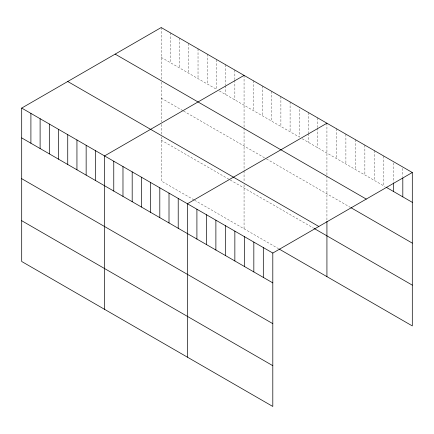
<?xml version="1.0" encoding="UTF-8"?>
<svg xmlns="http://www.w3.org/2000/svg" width="434" height="434" viewBox="0 0 434 434"><rect width="100%" height="100%" fill="white"/><g stroke="black" fill="none" stroke-linecap="round" stroke-linejoin="round"><path stroke-width="0.33" stroke-dasharray="2.17 1.63" d="M161.198 57.369L216.441 89.263L216.441 59.431M219.322 90.923L299.303 137.101L299.303 107.274M302.183 138.766L384.958 186.555M161.198 98.149L183.067 110.773M183.642 111.109L265.928 158.616M266.503 158.947L350.363 207.36M161.198 140.166L229.678 179.703M230.253 180.034L313.69 228.208M193.998 199.89L161.198 180.951L161.198 136.884M194.573 200.22L278.59 248.725M402.812 168.392L402.812 176.524M393.329 162.913L393.329 182.573M383.84 156.083L383.84 185.909M374.358 150.603L374.358 180.436M364.869 145.13L364.869 174.956M355.386 139.65L355.386 169.482M345.898 134.171L345.898 164.003M336.41 128.697L336.41 158.529M326.927 123.218L326.927 175.352M326.927 175.992L326.927 220.749M317.721 117.907L317.721 127.395M317.721 128.073L317.721 147.734M308.514 112.59L308.514 132.929M308.514 133.607L308.514 142.417M290.096 101.957L290.096 131.79M280.89 96.641L280.89 126.473M271.684 91.324L271.684 121.157M262.478 86.013L262.478 115.84M253.272 80.697L253.272 110.524M244.065 75.38L244.065 127.515M244.065 128.149L244.065 170.285M244.065 170.942L244.065 181.445M244.065 184.727L244.065 228.789M234.854 70.064L234.854 79.558M234.854 80.236L234.854 99.896M225.647 64.747L225.647 85.086M225.647 85.764L225.647 94.579M207.235 54.12L207.235 83.946M198.029 48.803L198.029 78.63M188.823 43.487L188.823 73.313M179.616 38.17L179.616 68.002M170.405 32.854L170.405 62.686M161.198 27.537L161.198 79.672M161.198 82.221L161.198 121.786M161.198 124.412L161.198 134.258"/><path stroke-width="0.65" d="M21.7 108.077L272.802 253.049L272.802 406.463L21.7 261.49L21.7 108.077L161.198 27.537L412.3 172.51L412.3 325.923L279.165 249.056M244.065 75.38L104.561 155.92L104.561 309.328M326.927 123.218L187.428 203.758L187.428 357.171M272.802 253.049L412.3 172.51M386.076 187.2L412.3 202.342M115.167 54.12L366.263 199.087M350.922 207.685L412.3 243.121M67.737 81.5L318.833 226.472M314.265 228.539L412.3 285.138M21.7 137.909L272.802 282.881M21.7 178.689L272.802 323.661M21.7 220.705L272.802 365.678M402.812 177.88L402.812 196.862M393.329 183.251L393.329 191.389M326.927 221.405L326.927 276.632M263.313 247.575L263.313 277.402M253.83 242.096L253.83 271.928M244.342 236.622L244.342 266.449M234.854 231.143L234.854 260.975M225.371 225.669L225.371 255.496M215.882 220.19L215.882 250.022M206.4 214.711L206.4 244.543M196.911 209.237L196.911 239.069M178.217 198.446L178.217 228.273M169.01 193.13L169.01 222.957M159.804 187.813L159.804 217.64M150.598 182.497L150.598 212.329M141.392 177.18L141.392 207.013M132.186 171.864L132.186 201.696M122.979 166.553L122.979 196.38M113.768 161.236L113.768 191.063M95.355 150.603L95.355 180.436M86.149 145.287L86.149 175.119M76.943 139.97L76.943 169.802M67.737 134.659L67.737 164.486M58.53 129.343L58.53 159.169M49.319 124.026L49.319 153.853M40.112 118.71L40.112 148.542M30.906 113.393L30.906 143.225"/></g></svg>
